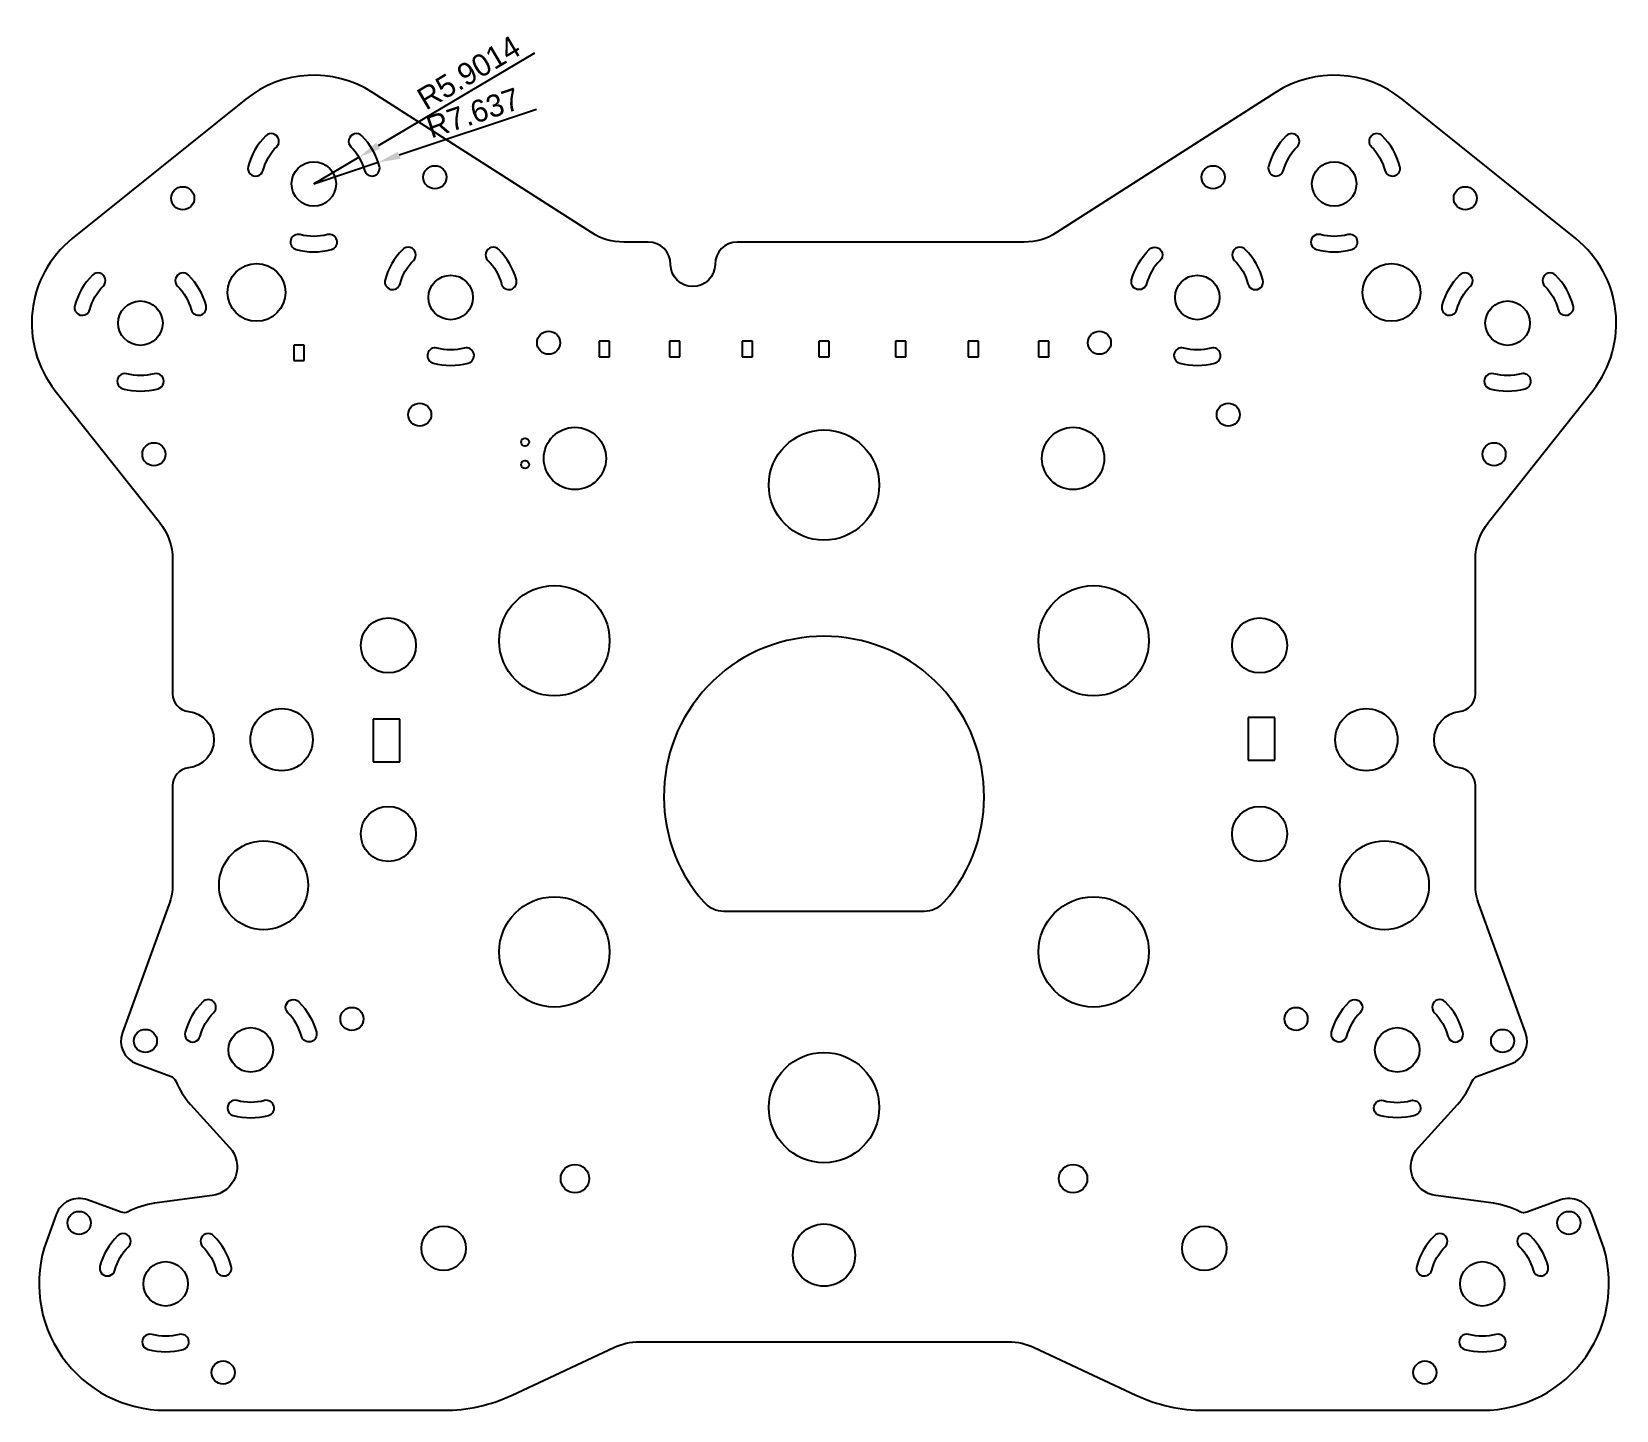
# Model space of a CAD drawing. Extents: x 17 to 195, y 27 to 182.
import ezdxf

# ---------------------------------------------------------------- set-up
doc = ezdxf.new("R2010")
doc.units = 0
doc.header["$MEASUREMENT"] = 0
doc.layers.get('0').update_dxf_attribs({"linetype": 'CONTINUOUS'})
doc.layers.get('Defpoints').update_dxf_attribs({"linetype": 'CONTINUOUS'})
doc.layers.add('VISIBLE', color=7, linetype='CONTINUOUS')
doc.dimstyles.new('ISO-25', dxfattribs={"dimtxt": 2.5, "dimasz": 2.5, "dimexe": 1.25, "dimexo": 0.625, "dimtad": 1, "dimdec": 4, "dimdsep": 46, "dimtxsty": 'Standard', "dimcen": 2.5, "dimadec": 0, "dimazin": 0, "dimtfac": 1, "dimtdec": 4, "dimtmove": 2, "dimatfit": 3, "dimfxl": 1, "dimtolj": 1, "dimarcsym": 0})

# ---------------------------------------------------------------- blocks, each defined once
blk = doc.blocks.new('*D3')
at = {"color": 0, "lineweight": -2, "transparency": 16777216}
for p, q in [((73.52, 179.9), (55.92, 169.47)), ((48.69, 165.18), (53.77, 168.19))]:
    blk.add_line(p, q, dxfattribs=at)
at = {"color": 0, "transparency": 16777216}
blk.add_solid([(55.71, 169.82), (56.13, 169.11), (53.77, 168.19)], dxfattribs=at)
at = {"layer": 'Defpoints', "color": 0, "transparency": 16777216}
for p in [(53.77, 168.19), (48.69, 165.18)]:
    blk.add_point(p, dxfattribs=at)
at = {"color": 0, "transparency": 16777216, "insert": (66.11, 177.69), "char_height": 2.5, "attachment_point": 5, "rotation": 30.6479}
blk.add_mtext('\\A1;R5.9014', dxfattribs=at)
blk = doc.blocks.new('*D4')
at = {"color": 0, "lineweight": -2, "transparency": 16777216}
for p, q in [((73.71, 173.56), (58.3, 168.4)), ((48.69, 165.18), (55.93, 167.61))]:
    blk.add_line(p, q, dxfattribs=at)
at = {"color": 0, "transparency": 16777216}
blk.add_solid([(58.17, 168.8), (58.44, 168.01), (55.93, 167.61)], dxfattribs=at)
at = {"layer": 'Defpoints', "color": 0, "transparency": 16777216}
for p in [(55.93, 167.61), (48.69, 165.18)]:
    blk.add_point(p, dxfattribs=at)
at = {"color": 0, "transparency": 16777216, "insert": (66.6, 173.16), "char_height": 2.5, "attachment_point": 5, "rotation": 18.521}
blk.add_mtext('\\A1;R7.637', dxfattribs=at)

msp = doc.modelspace()

# ---------------------------------------------------------------- linework, layer by layer
at = {"layer": 'VISIBLE'}
for p, q in [((46.44906, 147.06316), (46.44906, 145.31165)), ((47.60057, 147.06316), (46.44906, 147.06316)), ((47.60057, 145.31165), (47.60057, 147.06316)), ((81.92122, 147.49864), (80.76971, 147.49864)), ((80.76971, 147.49864), (80.76971, 145.74712)), ((81.92123, 145.74712), (81.92122, 147.49864)), ((89.82316, 147.49864), (88.67165, 147.49864)), ((88.67165, 147.49864), (88.67165, 145.74712)), ((89.82316, 145.74712), (89.82316, 147.49864)), ((97.98939, 147.49864), (96.83788, 147.49864)), ((96.83788, 147.49864), (96.83788, 145.74712)), ((97.98939, 145.74712), (97.98939, 147.49864)), ((106.62123, 147.49864), (105.46972, 147.49864)), ((105.46972, 147.49864), (105.46972, 145.74712)), ((106.62123, 145.74712), (106.62123, 147.49864)), ((115.25114, 147.49864), (114.09962, 147.49864)), ((114.09962, 147.49864), (114.09963, 145.74712)), ((115.25114, 145.74712), (115.25114, 147.49864)), ((123.41623, 147.49864), (122.26472, 147.49864)), ((122.26472, 147.49864), (122.26472, 145.74712)), ((123.41623, 145.74712), (123.41623, 147.49864)), ((131.31122, 147.49864), (130.15971, 147.49864)), ((130.15971, 147.49864), (130.15971, 145.74712)), ((131.31122, 145.74712), (131.31122, 147.49864)), ((46.44906, 145.31165), (47.60057, 145.31165)), ((80.76971, 145.74712), (81.92123, 145.74712)), ((88.67165, 145.74712), (89.82316, 145.74712)), ((96.83788, 145.74712), (97.98939, 145.74712)), ((105.46972, 145.74712), (106.62123, 145.74712)), ((114.09963, 145.74712), (115.25114, 145.74712)), ((122.26472, 145.74712), (123.41623, 145.74712)), ((130.15971, 145.74712), (131.31122, 145.74712)), ((153.71392, 105.15938), (153.71392, 100.35938)), ((156.71392, 105.15938), (153.71392, 105.15938)), ((156.71392, 100.35938), (156.71392, 105.15938)), ((58.37701, 105.00138), (55.37701, 105.00138)), ((55.37701, 105.00138), (55.37701, 100.20138)), ((58.37701, 100.20138), (58.37701, 105.00138)), ((55.37701, 100.20138), (58.37701, 100.20138)), ((153.71392, 100.35938), (156.71392, 100.35938)), ((94.77649, 83.41288), (117.31445, 83.41288))]:
    msp.add_line(p, q, dxfattribs=at)
for points in [[(128.54274, 158.63626), (96.29684, 158.63626, 0.414212842), (93.79683, 156.13626, -0.99999511), (88.79683, 156.13624, 0.414212131), (86.29681, 158.63626), (83.54818, 158.63626, -0.143442736), (79.89228, 159.70712), (55.2865, 175.47461, 0.322192535), (41.03456, 174.71144), (21.54626, 159.05236, 0.412273067), (19.62337, 141.93003), (31.35558, 127.12896, -0.16914823), (32.82145, 122.91983), (32.82145, 107.85024, 0.383005036), (34.60643, 105.86184, -0.897695589), (34.60643, 99.49892, 0.383005026), (32.82145, 97.51052), (32.82145, 86.44091, -0.087488682), (32.41281, 84.1234), (27.17721, 69.7387, 0.414213214), (28.82081, 66.214), (32.58922, 64.8424, -0.209856372), (33.17045, 64.28689, 0.085928727), (34.84186, 61.65469), (39.22549, 56.82657, -0.603685209), (37.25826, 51.42167), (30.79675, 50.54087, 0.085929851), (27.82443, 49.59884, -0.209857997), (27.02211, 49.5469), (23.25371, 50.91849, 0.414213694), (19.729, 49.2749), (18.66482, 46.35111, 0.520567321), (32.03102, 27.26219), (63.28011, 27.26219, 0.109890412), (71.00619, 28.98099), (82.41751, 34.32264, -0.109890411), (85.2902, 34.96173), (126.80073, 34.96173, -0.109890414), (129.67344, 34.32264), (141.08475, 28.98099, 0.109890412), (148.81083, 27.26219), (180.05992, 27.26219, 0.520567311), (193.42612, 46.35111), (192.36194, 49.2749, 0.414213672), (188.83723, 50.91849), (185.06884, 49.5469, -0.209857044), (184.26651, 49.59884, 0.085928947), (181.29416, 50.54087), (174.83268, 51.42167, -0.603685196), (172.86546, 56.82657), (177.24908, 61.65468, 0.085928623), (178.92049, 64.28689, -0.209856313), (179.50173, 64.8424), (183.27014, 66.214, 0.414213269), (184.91373, 69.7387), (179.67813, 84.1234, -0.08748868), (179.26949, 86.44091), (179.26949, 97.5105, 0.38300408), (177.4845, 99.49893, -0.89769409), (177.48451, 105.86184, 0.383005023), (179.26949, 107.85024), (179.26949, 122.91984, -0.169148224), (180.73536, 127.12896), (192.46757, 141.93003, 0.412273065), (190.54468, 159.05236), (171.05638, 174.71144, 0.322192531), (156.80444, 175.47461), (132.19868, 159.70713, -0.143442744)], [(44.51832, 169.35533, 1.000000165), (43.29107, 170.58258, 0.131652443), (41.31447, 167.15902, 1.000199062), (42.99093, 166.70981, -0.131753702)], [(54.39154, 166.70981, 0.999800976), (56.06799, 167.15902, 0.131652442), (54.09139, 170.58258, 1.000000089), (52.86414, 169.35533, -0.131652499), (54.39154, 166.70981, 0.170834769)], [(158, 170.58303, 0.131673523), (156.02296, 167.15902, 0.99988769), (157.69945, 166.70996, -0.131645953), (159.2268, 169.35533, 0.999636126)], [(167.57263, 169.35533, -0.131646012), (169.09998, 166.70996, 0.99988773), (170.77647, 167.15902, 0.131652501), (168.79987, 170.58258, 1)], [(46.71464, 157.80566, 0.131652488), (50.66783, 157.80566, 0.999887733), (50.21848, 159.48208, -0.131645993), (47.16384, 159.48212, 0.999800978)], [(161.42312, 157.80566, 0.131652478), (165.37631, 157.80566, 1), (164.9271, 159.48212, -0.131652485), (161.87232, 159.48212, 1.000199063)], [(59.9106, 156.58514, 1.000363848), (58.6829, 157.81195, 0.131631475), (56.70675, 154.38883, 0.999800977), (58.38321, 153.93962, -0.131551225)], [(69.78382, 153.93962, 0.999800977), (71.46027, 154.38883, 0.131652439), (69.48367, 157.81239, 1.000000232), (68.25642, 156.58514, -0.131652498), (69.78382, 153.93962, 0.148967792)], [(142.30713, 153.93962, -1.000000219), (140.63068, 154.38883, -0.13163147), (142.60683, 157.81195, -1.000363782), (143.83452, 156.58514, 0.131652494)], [(152.18035, 156.58514, -0.131652505), (153.70774, 153.93962, 1.000000088), (155.38419, 154.38883, 0.131652429), (153.4076, 157.81239, 1.00000019)], [(25.03003, 153.69627, 1.000363848), (23.80233, 154.92307, 0.131631475), (21.82618, 151.49995, 0.999800977), (23.50263, 151.05075, -0.131551225)], [(33.37585, 153.69627, -0.131646011), (34.9032, 151.05089, 0.999887725), (36.5797, 151.49995, 0.131652445), (34.6031, 154.92352, 1.000000147), (33.37585, 153.69627, -0.999994805)], [(177.48785, 154.92352, 0.131652501), (175.51125, 151.49995, 0.99988773), (177.18774, 151.05089, -0.131646012), (178.71509, 153.69627, 1.000000007)], [(187.06092, 153.69627, -0.131646012), (188.58827, 151.05089, 0.999887731), (190.26476, 151.49995, 0.131631475), (188.28861, 154.92307, 1.000363849), (187.06092, 153.69627, -0.999994968)], [(62.10691, 145.03547, 0.131652478), (66.06011, 145.03547, 0.999999753), (65.6109, 146.71193, -0.131652473), (62.55612, 146.71193, 0.999800977)], [(149.53497, 146.71197, -0.131658979), (146.48004, 146.71193, 0.999999875), (146.03084, 145.03547, 0.131652483), (149.98403, 145.03547, 0.999999995)], [(27.67555, 143.82305, 1.000199063), (27.22634, 142.1466, 0.13165248), (31.17953, 142.1466, 1), (30.73033, 143.82305, -0.131652487)], [(184.86485, 142.14666, 0.999850529), (184.4154, 143.82305, -0.13165898), (181.36047, 143.82309, 1.000112282), (180.91141, 142.1466, 0.131661132)], [(166.31044, 71.97051, 0.131652501), (164.78305, 69.32498, -1.000149495), (163.10667, 69.77444, -0.13164386), (165.08319, 73.19775, -1)], [(175.88352, 73.19775, 1.000000234), (174.65627, 71.9705, -0.131652613), (176.18366, 69.32498, 1.000000174), (177.86011, 69.77419, 0.131652492), (175.88352, 73.19775, 3.073804516)], [(39.63099, 60.42084, 0.131661136), (43.58444, 60.4209, 0.999850529), (43.13498, 62.09729, -0.131652527), (40.0802, 62.09729, 1.000000564)], [(168.95596, 62.09729, 0.131652494), (172.01075, 62.09729, -0.99985053), (172.4602, 60.4209, -0.131661136), (168.50676, 60.42084, -1)], [(27.85811, 45.65911, 1.000363848), (26.63042, 46.88591, 0.131622834), (24.65433, 43.46305, 1.000149498), (26.33072, 43.01359, -0.131652466)], [(37.43119, 46.88636, 1.000503211), (36.20455, 45.65849, -0.131666067), (37.73164, 43.01244, 0.999315544), (39.40778, 43.4628, 0.131652865)], [(175.88701, 45.65911, 1.000363848), (174.65931, 46.88591, 0.131631475), (172.68316, 43.4628, 0.999887731), (174.35965, 43.01374, -0.131646012), (175.88701, 45.65911, 0.999994528)], [(184.23283, 45.65911, -0.131646012), (185.76019, 43.01374, 0.99988773), (187.43668, 43.4628, 0.131652501), (185.46008, 46.88636, 1)], [(33.55842, 35.78589, -0.131652526), (30.50363, 35.78589, 1.000000137), (30.05443, 34.10944, 0.131661081), (34.00787, 34.10951, 0.999850448)], [(178.53238, 35.78593, 1.000112285), (178.08332, 34.10944, 0.13165249), (182.03652, 34.10944, 1.000112282), (181.58746, 35.78593, -0.13166547)]]:
    msp.add_lwpolyline(points, format="xyb", close=True, dxfattribs=at)
msp.add_lwpolyline([(36.20743, 73.19775, 0.13164386), (34.2309, 69.77444, 1.000149494), (35.90728, 69.32498, -0.131690092), (37.43529, 71.97112, 0.999497159), (36.20743, 73.19775)], format="xyb", dxfattribs=at)
at = {"layer": 'VISIBLE', "flags": 128}
msp.add_lwpolyline([(48.98435, 69.77419, -0.999316173), (47.3082, 69.32384, 0.131645328), (45.78146, 71.96955, -1.000780117), (47.00775, 73.19775, -0.131652458)], format="xyb", close=True, dxfattribs=at)
at = {"layer": 'VISIBLE'}
for centre, radius in [((48.69123, 165.18243), 2.5), ((163.39971, 165.18243), 2.5), ((62.30466, 165.92962), 1.3), ((149.78628, 165.92962), 1.3), ((33.95246, 163.56889), 1.3), ((178.13848, 163.56889), 1.3), ((42.25198, 152.98349), 3.25), ((169.83896, 152.98349), 3.25), ((64.08351, 152.41223), 2.5), ((148.00743, 152.41223), 2.5), ((29.20294, 149.52335), 2.5), ((182.88801, 149.52335), 2.5), ((75.08794, 147.31971), 1.3), ((137.003, 147.31971), 1.3), ((60.59501, 139.23217), 1.3), ((151.49593, 139.23217), 1.3), ((78.04547, 134.31288), 3.5), ((106.04547, 131.31288), 6.2), ((134.04547, 134.31288), 3.5), ((30.71872, 134.77421), 1.3), ((72.44547, 136.15288), 0.45), ((181.37222, 134.77421), 1.3), ((72.44547, 133.61288), 0.45), ((75.73458, 113.81288), 6.2), ((136.35636, 113.81288), 6.2), ((57.07302, 113.28038), 3.1), ((155.01792, 113.28038), 3.1), ((45.07302, 102.68038), 3.5), ((167.01792, 102.68038), 3.5), ((57.07302, 92.08038), 3.1), ((155.01792, 92.08038), 3.1), ((43.04547, 86.31288), 5), ((169.04547, 86.31288), 5), ((75.73458, 78.81288), 6.2), ((136.35636, 78.81288), 6.2), ((52.97461, 71.27969), 1.3), ((159.11633, 71.27969), 1.3), ((29.76136, 68.79815), 1.3), ((41.60759, 67.79759), 2.5), ((170.48322, 67.79767), 2.5), ((182.32958, 68.79815), 1.3), ((106.04547, 61.31288), 6.2), ((78.04547, 53.31288), 1.6), ((134.04547, 53.31288), 1.6), ((22.31315, 48.33434), 1.3), ((106.04547, 44.7204), 3.5), ((189.77779, 48.33434), 1.3), ((63.2801, 45.48614), 2.5), ((148.81084, 45.48614), 2.5), ((32.03102, 41.4862), 2.5), ((180.05992, 41.4862), 2.5), ((38.50042, 31.51219), 1.3), ((173.59052, 31.51219), 1.3)]:
    msp.add_circle(centre, radius, dxfattribs=at)
for centre, radius, start, end in [((106.04547, 96.31288), 18, 318.700125, 221.299875), ((94.7765, 86.4129), 3.00002, 221.300057, 269.999877), ((117.31444, 86.4129), 3.00002, 270.000123, 318.699943)]:
    msp.add_arc(centre, radius, start, end, dxfattribs=at)

# ---------------------------------------------------------------- dimensions: what is measured, and where the dimension line sits
dim = msp.add_radius_dim(center=(48.69123, 165.18242), mpoint=(53.76829, 168.19072), dimstyle='ISO-25', override={"dimtmove": 0, "dimtzin": 0})
dim.commit()
dim.dimension.update_dxf_attribs({"geometry": '*D3', "text_midpoint": (67.06934, 176.07197), "dimtype": 164})
dim = msp.add_radius_dim(center=(48.69123, 165.18242), mpoint=(55.93267, 167.60832), dimstyle='ISO-25', override={"dimtmove": 0, "dimtzin": 0})
dim.commit()
dim.dimension.update_dxf_attribs({"geometry": '*D4', "text_midpoint": (67.19264, 171.38044)})

doc.saveas('drawing.dxf')
